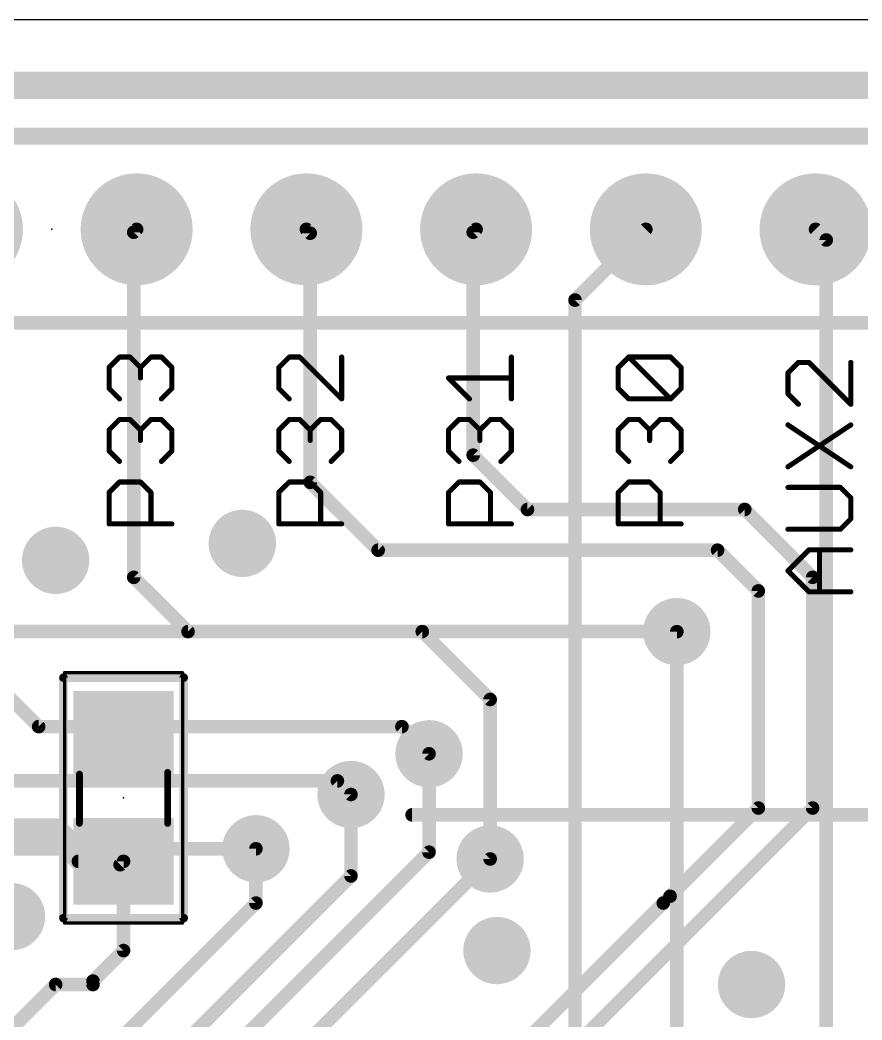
# Model space of a CAD drawing. Extents: x -60 to 60, y 0 to 50.
# Drawn here: x 35.22 to 47.83, y 35.03 to 50 of the extents above; entities that cross this region are included whole.
import ezdxf

# ---------------------------------------------------------------- set-up
doc = ezdxf.new("R2010")
doc.units = 0
for name, color, linetype in [('1', 12, 'CONTINUOUS'), ('16', 132, 'CONTINUOUS'), ('17', 110, 'CONTINUOUS'), ('18', 110, 'CONTINUOUS'), ('20', 53, 'CONTINUOUS'), ('21', 53, 'CONTINUOUS'), ('23', 53, 'CONTINUOUS'), ('39', 12, 'CONTINUOUS'), ('51', 253, 'CONTINUOUS')]:
    doc.layers.add(name, color=color, linetype=linetype)

# ---------------------------------------------------------------- blocks, each defined once
blk = doc.blocks.new('RECT')
blk.add_solid([(-0.5, -0.5), (0.5, -0.5), (-0.5, 0.5), (0.5, 0.5)])
blk = doc.blocks.new('ROUNDP')
at = {"const_width": 0.5}
blk.add_lwpolyline([(0, -0.25, 1), (0, 0.25, 1), (0, -0.25)], format="xyb", dxfattribs=at)
blk = doc.blocks.new('ROUNDV')
at = {"const_width": 0.5}
blk.add_lwpolyline([(0, -0.25, 1), (0, 0.25, 1), (0, -0.25)], format="xyb", dxfattribs=at)

msp = doc.modelspace()

# ---------------------------------------------------------------- linework, layer by layer
at = {"layer": '1'}
for points, const_width in [([(20.01, 48.26), (58.11, 48.26)], 0.254), ([(39.568, 46.808), (39.51, 46.866)], 0.2032), ([(39.568, 43.0784), (39.568, 46.808)], 0.2032), ([(42.0064, 46.8224), (42.05, 46.866)], 0.2032), ([(42.0064, 43.4848), (42.0064, 46.8224)], 0.2032), ([(42.8192, 42.672), (42.0064, 43.4848)], 0.2032), ([(40.584, 42.0624), (39.568, 43.0784)], 0.2032), ([(46.0704, 42.672), (42.8192, 42.672)], 0.2032), ([(47.0864, 41.656), (46.0704, 42.672)], 0.2032), ([(45.664, 42.0624), (40.584, 42.0624)], 0.2032), ([(46.2736, 41.4528), (45.664, 42.0624)], 0.2032), ([(47.0864, 38.2016), (47.0864, 41.656)], 0.2032), ([(46.2736, 38.2016), (46.2736, 41.4528)], 0.2032), ([(45.0544, 40.8432), (31.8464, 40.8432)], 0.2032), ([(41.346, 37.5412), (41.346, 39.0144)], 0.2032), ([(40.1776, 37.1856), (40.1776, 38.4048)], 0.2032), ([(38.04, 29.1552), (47.0864, 38.2016)], 0.2032), ([(44.9528, 36.8808), (46.2736, 38.2016)], 0.2032), ([(33.726, 37.846), (35.758, 37.846)], 0.4064), ([(35.758, 37.846), (36.2508, 37.3532)], 0.4064), ([(36.54, 32.7352), (41.346, 37.5412)], 0.2032), ([(38.7552, 36.7792), (38.7552, 37.592)], 0.2032), ([(36.774, 37.404), (36.0984, 37.404)], 0.2032), ([(36.2508, 37.3532), (36.7232, 37.3532)], 0.254), ([(36.7232, 37.3532), (36.774, 37.404)], 0.2032), ([(36.774, 37.404), (36.774, 36.068)], 0.2032), ([(37.04, 32.2192), (42.2604, 37.4396)], 0.2032), ([(36.04, 33.048), (40.1776, 37.1856)], 0.2032), ([(44.8512, 36.7792), (44.9528, 36.8808)], 0.2032), ([(35.54, 33.564), (38.7552, 36.7792)], 0.2032), ([(37.54, 29.468), (44.8512, 36.7792)], 0.2032), ([(36.774, 36.068), (36.3168, 35.6108)], 0.2032), ([(35.758, 35.56), (35.04, 34.842)], 0.2032), ([(36.3168, 35.56), (35.758, 35.56)], 0.2032), ([(36.3168, 35.6108), (36.3168, 35.56)], 0.2032)]:
    msp.add_lwpolyline(points, dxfattribs=dict(at, const_width=const_width))
for points, const_width in [([(39.5459, 46.9019, 1), (39.4741, 46.8301)], 0.1016), ([(39.6188, 46.808, 1), (39.5172, 46.808)], 0.1016), ([(39.5321, 46.7721, 1), (39.6039, 46.8439)], 0.1016), ([(42.0572, 46.8224, 1), (41.9556, 46.8224)], 0.1016), ([(41.9705, 46.8583, 1), (42.0423, 46.7865)], 0.1016), ([(42.0859, 46.8301, 1), (42.0141, 46.9019)], 0.1016), ([(42.0423, 43.5207, 1), (41.9705, 43.4489)], 0.1016), ([(41.9556, 43.4848, 1), (42.0572, 43.4848)], 0.1016), ([(39.6039, 43.1143, 1), (39.5321, 43.0425)], 0.1016), ([(39.5172, 43.0784, 1), (39.6188, 43.0784)], 0.1016), ([(42.8192, 42.7228, 1), (42.8192, 42.6212)], 0.1016), ([(42.7833, 42.6361, 1), (42.8551, 42.7079)], 0.1016), ([(46.1063, 42.7079, 1), (46.0345, 42.6361)], 0.1016), ([(46.0704, 42.6212, 1), (46.0704, 42.7228)], 0.1016), ([(40.584, 42.1132, 1), (40.584, 42.0116)], 0.1016), ([(40.5481, 42.0265, 1), (40.6199, 42.0983)], 0.1016), ([(45.6999, 42.0983, 1), (45.6281, 42.0265)], 0.1016), ([(45.664, 42.0116, 1), (45.664, 42.1132)], 0.1016), ([(47.1372, 41.656, 1), (47.0356, 41.656)], 0.1016), ([(47.0505, 41.6201, 1), (47.1223, 41.6919)], 0.1016), ([(46.3244, 41.4528, 1), (46.2228, 41.4528)], 0.1016), ([(46.2377, 41.4169, 1), (46.3095, 41.4887)], 0.1016), ([(45.0544, 40.7924, 1), (45.0544, 40.894)], 0.1016), ([(41.3968, 39.0144, 1), (41.2952, 39.0144)], 0.1016), ([(40.2284, 38.4048, 1), (40.1268, 38.4048)], 0.1016), ([(46.2228, 38.2016, 1), (46.3244, 38.2016)], 0.1016), ([(46.3095, 38.1657, 1), (46.2377, 38.2375)], 0.1016), ([(47.0356, 38.2016, 1), (47.1372, 38.2016)], 0.1016), ([(47.1223, 38.1657, 1), (47.0505, 38.2375)], 0.1016), ([(35.8298, 37.9178, 1), (35.6862, 37.7742)], 0.2032), ([(35.758, 37.7444, 1), (35.758, 37.9476)], 0.2032), ([(38.806, 37.592, 1), (38.7044, 37.592)], 0.1016), ([(41.2952, 37.5412, 1), (41.3968, 37.5412)], 0.1016), ([(41.3819, 37.5053, 1), (41.3101, 37.5771)], 0.1016), ([(36.0984, 37.4548, 1), (36.0984, 37.3532)], 0.1016), ([(36.179, 37.2814, 1), (36.3226, 37.425)], 0.2032), ([(36.2508, 37.4167, 1), (36.2508, 37.2897)], 0.127), ([(36.6873, 37.3891, 1), (36.7591, 37.3173)], 0.1016), ([(36.7232, 37.2897, 1), (36.7232, 37.4167)], 0.127), ([(36.8248, 37.404, 1), (36.7232, 37.404)], 0.1016), ([(36.8099, 37.3681, 1), (36.7381, 37.4399)], 0.1016), ([(36.774, 37.3532, 1), (36.774, 37.4548)], 0.1016), ([(42.2963, 37.4037, 1), (42.2245, 37.4755)], 0.1016), ([(40.2135, 37.1497, 1), (40.1417, 37.2215)], 0.1016), ([(40.1268, 37.1856, 1), (40.2284, 37.1856)], 0.1016), ([(44.9887, 36.8449, 1), (44.9169, 36.9167)], 0.1016), ([(38.7044, 36.7792, 1), (38.806, 36.7792)], 0.1016), ([(38.7911, 36.7433, 1), (38.7193, 36.8151)], 0.1016), ([(44.8153, 36.8151, 1), (44.8871, 36.7433)], 0.1016), ([(44.8871, 36.7433, 1), (44.8153, 36.8151)], 0.1016), ([(44.9169, 36.9167, 1), (44.9887, 36.8449)], 0.1016), ([(36.7232, 36.068, 1), (36.8248, 36.068)], 0.1016), ([(36.8099, 36.0321, 1), (36.7381, 36.1039)], 0.1016), ([(35.758, 35.6108, 1), (35.758, 35.5092)], 0.1016), ([(35.7939, 35.5241, 1), (35.7221, 35.5959)], 0.1016), ([(36.3676, 35.6108, 1), (36.266, 35.6108)], 0.1016), ([(36.2809, 35.6467, 1), (36.3527, 35.5749)], 0.1016), ([(36.3168, 35.5092, 1), (36.3168, 35.6108)], 0.1016), ([(36.266, 35.56, 1), (36.3676, 35.56)], 0.1016)]:
    msp.add_lwpolyline(points, format="xyb", dxfattribs=dict(at, const_width=const_width))
at = {"layer": '16'}
for points, const_width in [([(58.618, 49.022), (-50.094, 49.022)], 0.4064), ([(36.9264, 46.8224), (36.97, 46.866)], 0.2032), ([(36.9264, 41.656), (36.9264, 46.8224)], 0.2032), ([(43.5304, 45.8064), (44.59, 46.866)], 0.2032), ([(47.2896, 46.7064), (47.13, 46.866)], 0.2032), ([(47.2896, 17.4752), (47.2896, 46.7064)], 0.2032), ([(43.5304, 25.1968), (43.5304, 45.8064)], 0.2032), ([(37.7392, 40.8432), (36.9264, 41.656)], 0.2032), ([(41.2444, 40.8432), (37.7392, 40.8432)], 0.2032), ([(42.2604, 39.8272), (41.2444, 40.8432)], 0.2032), ([(45.0544, 20.32), (45.0544, 40.8432)], 0.2032), ([(35.504, 39.4208), (34.2848, 40.64)], 0.2032), ([(42.2604, 37.4396), (42.2604, 39.8272)], 0.2032), ([(40.9396, 39.4208), (35.504, 39.4208)], 0.2032), ([(41.346, 39.0144), (40.9396, 39.4208)], 0.2032), ([(39.9744, 38.608), (30.2208, 38.608)], 0.2032), ([(40.1776, 38.4048), (39.9744, 38.608)], 0.2032), ([(38.7552, 37.592), (28.392, 37.592)], 0.2032)]:
    msp.add_lwpolyline(points, dxfattribs=dict(at, const_width=const_width))
at = {"layer": '16', "const_width": 0.1016}
for points in [[(36.9772, 46.8224, 1), (36.8756, 46.8224)], [(36.8905, 46.8583, 1), (36.9623, 46.7865)], [(37.0059, 46.8301, 1), (36.9341, 46.9019)], [(44.6259, 46.8301, 1), (44.5541, 46.9019)], [(47.1659, 46.9019, 1), (47.0941, 46.8301)], [(47.3404, 46.7064, 1), (47.2388, 46.7064)], [(47.2537, 46.6705, 1), (47.3255, 46.7423)], [(43.5812, 45.8064, 1), (43.4796, 45.8064)], [(43.4945, 45.8423, 1), (43.5663, 45.7705)], [(36.9623, 41.6919, 1), (36.8905, 41.6201)], [(36.8756, 41.656, 1), (36.9772, 41.656)], [(37.7392, 40.894, 1), (37.7392, 40.7924)], [(37.7033, 40.8073, 1), (37.7751, 40.8791)], [(41.2803, 40.8791, 1), (41.2085, 40.8073)], [(41.2444, 40.7924, 1), (41.2444, 40.894)], [(45.1052, 40.8432, 1), (45.0036, 40.8432)], [(42.3112, 39.8272, 1), (42.2096, 39.8272)], [(42.2245, 39.7913, 1), (42.2963, 39.8631)], [(35.504, 39.4716, 1), (35.504, 39.37)], [(35.4681, 39.3849, 1), (35.5399, 39.4567)], [(40.9755, 39.4567, 1), (40.9037, 39.3849)], [(40.9396, 39.37, 1), (40.9396, 39.4716)], [(41.3101, 38.9785, 1), (41.3819, 39.0503)], [(40.0103, 38.6439, 1), (39.9385, 38.5721)], [(39.9744, 38.5572, 1), (39.9744, 38.6588)], [(40.1417, 38.3689, 1), (40.2135, 38.4407)], [(38.7552, 37.5412, 1), (38.7552, 37.6428)], [(42.2096, 37.4396, 1), (42.3112, 37.4396)]]:
    msp.add_lwpolyline(points, format="xyb", dxfattribs=at)
at = {"layer": '20'}
msp.add_line((57, 50), (-57, 50), dxfattribs=at)
at = {"layer": '21'}
for points, const_width in [([(20.518, 48.26), (51.252, 48.26)], 0.2032), ([(51.252, 45.466), (20.518, 45.466)], 0.2032), ([(36.5573, 44.7974), (36.7141, 44.9542)], 0.0762), ([(36.7141, 44.9542), (36.8708, 44.9542)], 0.0762), ([(36.8708, 44.9542), (37.0276, 44.7974)], 0.0762), ([(37.0276, 44.7974), (37.1844, 44.9542)], 0.0762), ([(37.1844, 44.9542), (37.3411, 44.9542)], 0.0762), ([(37.3411, 44.9542), (37.4979, 44.7974)], 0.0762), ([(39.2541, 44.9542), (39.0973, 44.7974)], 0.0762), ([(39.4108, 44.9542), (39.2541, 44.9542)], 0.0762), ([(40.0379, 44.3271), (39.4108, 44.9542)], 0.0762), ([(40.0379, 44.9542), (40.0379, 44.3271)], 0.0762), ([(42.5779, 44.3271), (42.5779, 44.9542)], 0.0762), ([(44.1773, 44.7974), (44.3341, 44.9542)], 0.0762), ([(44.3341, 44.9542), (44.9611, 44.9542)], 0.0762), ([(44.9611, 44.3271), (44.3341, 44.9542)], 0.0762), ([(44.9611, 44.9542), (45.1179, 44.7974)], 0.0762), ([(36.5573, 44.4839), (36.5573, 44.7974)], 0.0762), ([(37.0276, 44.7974), (37.0276, 44.6407)], 0.0762), ([(37.4979, 44.7974), (37.4979, 44.4839)], 0.0762), ([(39.0973, 44.7974), (39.0973, 44.4839)], 0.0762), ([(44.1773, 44.4839), (44.1773, 44.7974)], 0.0762), ([(45.1179, 44.7974), (45.1179, 44.4839)], 0.0762), ([(46.8741, 44.8737), (46.7173, 44.717)], 0.0762), ([(47.0308, 44.8737), (46.8741, 44.8737)], 0.0762), ([(47.6579, 44.2467), (47.0308, 44.8737)], 0.0762), ([(47.6579, 44.8737), (47.6579, 44.2467)], 0.0762), ([(41.9508, 44.3271), (41.6373, 44.6407)], 0.0762), ([(41.6373, 44.6407), (42.5779, 44.6407)], 0.0762), ([(46.7173, 44.717), (46.7173, 44.4034)], 0.0762), ([(36.7141, 44.3271), (36.5573, 44.4839)], 0.0762), ([(37.4979, 44.4839), (37.3411, 44.3271)], 0.0762), ([(39.0973, 44.4839), (39.2541, 44.3271)], 0.0762), ([(44.3341, 44.3271), (44.1773, 44.4839)], 0.0762), ([(45.1179, 44.4839), (44.9611, 44.3271)], 0.0762), ([(44.9611, 44.3271), (44.3341, 44.3271)], 0.0762), ([(46.7173, 44.4034), (46.8741, 44.2467)], 0.0762), ([(36.5573, 43.8619), (36.7141, 44.0187)], 0.0762), ([(36.7141, 44.0187), (36.8708, 44.0187)], 0.0762), ([(36.8708, 44.0187), (37.0276, 43.8619)], 0.0762), ([(37.0276, 43.8619), (37.1844, 44.0187)], 0.0762), ([(37.1844, 44.0187), (37.3411, 44.0187)], 0.0762), ([(37.3411, 44.0187), (37.4979, 43.8619)], 0.0762), ([(39.0973, 43.8619), (39.2541, 44.0187)], 0.0762), ([(39.2541, 44.0187), (39.4108, 44.0187)], 0.0762), ([(39.4108, 44.0187), (39.5676, 43.8619)], 0.0762), ([(39.5676, 43.8619), (39.7244, 44.0187)], 0.0762), ([(39.7244, 44.0187), (39.8811, 44.0187)], 0.0762), ([(39.8811, 44.0187), (40.0379, 43.8619)], 0.0762), ([(41.6373, 43.8619), (41.7941, 44.0187)], 0.0762), ([(41.7941, 44.0187), (41.9508, 44.0187)], 0.0762), ([(41.9508, 44.0187), (42.1076, 43.8619)], 0.0762), ([(42.1076, 43.8619), (42.2644, 44.0187)], 0.0762), ([(42.2644, 44.0187), (42.4211, 44.0187)], 0.0762), ([(42.4211, 44.0187), (42.5779, 43.8619)], 0.0762), ([(44.1773, 43.8619), (44.3341, 44.0187)], 0.0762), ([(44.3341, 44.0187), (44.4908, 44.0187)], 0.0762), ([(44.4908, 44.0187), (44.6476, 43.8619)], 0.0762), ([(44.6476, 43.8619), (44.8044, 44.0187)], 0.0762), ([(44.8044, 44.0187), (44.9611, 44.0187)], 0.0762), ([(44.9611, 44.0187), (45.1179, 43.8619)], 0.0762), ([(36.5573, 43.5484), (36.5573, 43.8619)], 0.0762), ([(37.0276, 43.8619), (37.0276, 43.7052)], 0.0762), ([(37.4979, 43.8619), (37.4979, 43.5484)], 0.0762), ([(39.0973, 43.5484), (39.0973, 43.8619)], 0.0762), ([(39.5676, 43.8619), (39.5676, 43.7052)], 0.0762), ([(40.0379, 43.8619), (40.0379, 43.5484)], 0.0762), ([(41.6373, 43.5484), (41.6373, 43.8619)], 0.0762), ([(42.1076, 43.8619), (42.1076, 43.7052)], 0.0762), ([(42.5779, 43.8619), (42.5779, 43.5484)], 0.0762), ([(44.1773, 43.5484), (44.1773, 43.8619)], 0.0762), ([(44.6476, 43.8619), (44.6476, 43.7052)], 0.0762), ([(45.1179, 43.8619), (45.1179, 43.5484)], 0.0762), ([(46.7173, 43.3111), (47.6579, 43.9382)], 0.0762), ([(46.7173, 43.9382), (47.6579, 43.3111)], 0.0762), ([(36.7141, 43.3916), (36.5573, 43.5484)], 0.0762), ([(37.4979, 43.5484), (37.3411, 43.3916)], 0.0762), ([(39.2541, 43.3916), (39.0973, 43.5484)], 0.0762), ([(40.0379, 43.5484), (39.8811, 43.3916)], 0.0762), ([(41.7941, 43.3916), (41.6373, 43.5484)], 0.0762), ([(42.5779, 43.5484), (42.4211, 43.3916)], 0.0762), ([(44.3341, 43.3916), (44.1773, 43.5484)], 0.0762), ([(45.1179, 43.5484), (44.9611, 43.3916)], 0.0762), ([(36.5573, 42.9264), (36.7141, 43.0832)], 0.0762), ([(36.7141, 43.0832), (37.0276, 43.0832)], 0.0762), ([(37.0276, 43.0832), (37.1844, 42.9264)], 0.0762), ([(39.0973, 42.9264), (39.2541, 43.0832)], 0.0762), ([(39.2541, 43.0832), (39.5676, 43.0832)], 0.0762), ([(39.5676, 43.0832), (39.7244, 42.9264)], 0.0762), ([(41.6373, 42.9264), (41.7941, 43.0832)], 0.0762), ([(41.7941, 43.0832), (42.1076, 43.0832)], 0.0762), ([(42.1076, 43.0832), (42.2644, 42.9264)], 0.0762), ([(44.1773, 42.9264), (44.3341, 43.0832)], 0.0762), ([(44.3341, 43.0832), (44.6476, 43.0832)], 0.0762), ([(44.6476, 43.0832), (44.8044, 42.9264)], 0.0762), ([(47.5011, 43.0027), (46.7173, 43.0027)], 0.0762), ([(47.6579, 42.8459), (47.5011, 43.0027)], 0.0762), ([(36.5573, 42.4561), (36.5573, 42.9264)], 0.0762), ([(37.1844, 42.9264), (37.1844, 42.4561)], 0.0762), ([(39.0973, 42.4561), (39.0973, 42.9264)], 0.0762), ([(39.7244, 42.9264), (39.7244, 42.4561)], 0.0762), ([(41.6373, 42.4561), (41.6373, 42.9264)], 0.0762), ([(42.2644, 42.9264), (42.2644, 42.4561)], 0.0762), ([(44.1773, 42.4561), (44.1773, 42.9264)], 0.0762), ([(44.8044, 42.9264), (44.8044, 42.4561)], 0.0762), ([(47.6579, 42.5324), (47.6579, 42.8459)], 0.0762), ([(47.5011, 42.3756), (47.6579, 42.5324)], 0.0762), ([(37.4979, 42.4561), (36.5573, 42.4561)], 0.0762), ([(40.0379, 42.4561), (39.0973, 42.4561)], 0.0762), ([(42.5779, 42.4561), (41.6373, 42.4561)], 0.0762), ([(45.1179, 42.4561), (44.1773, 42.4561)], 0.0762), ([(46.7173, 42.3756), (47.5011, 42.3756)], 0.0762), ([(46.7173, 41.7536), (47.0308, 42.0672)], 0.0762), ([(47.0308, 42.0672), (47.6579, 42.0672)], 0.0762), ([(47.1876, 41.4401), (47.1876, 42.0672)], 0.0762), ([(47.0308, 41.4401), (46.7173, 41.7536)], 0.0762), ([(47.6579, 41.4401), (47.0308, 41.4401)], 0.0762), ([(35.874, 36.554), (35.874, 40.154)], 0.127), ([(35.874, 40.154), (37.674, 40.154)], 0.127), ([(37.674, 40.154), (37.674, 36.554)], 0.127), ([(49.502, 38.1), (41.092, 38.1)], 0.2032), ([(37.674, 36.554), (35.874, 36.554)], 0.127)]:
    msp.add_lwpolyline(points, dxfattribs=dict(at, const_width=const_width))
for points, const_width in [([(36.7141, 44.9733, 1), (36.7141, 44.9352)], 0.0381), ([(36.7275, 44.9407, 1), (36.7006, 44.9677)], 0.0381), ([(36.8843, 44.9677, 1), (36.8574, 44.9407)], 0.0381), ([(36.8708, 44.9352, 1), (36.8708, 44.9733)], 0.0381), ([(37.1844, 44.9733, 1), (37.1844, 44.9352)], 0.0381), ([(37.1978, 44.9407, 1), (37.1709, 44.9677)], 0.0381), ([(37.3546, 44.9677, 1), (37.3277, 44.9407)], 0.0381), ([(37.3411, 44.9352, 1), (37.3411, 44.9733)], 0.0381), ([(39.2541, 44.9733, 1), (39.2541, 44.9352)], 0.0381), ([(39.2675, 44.9407, 1), (39.2406, 44.9677)], 0.0381), ([(39.4243, 44.9677, 1), (39.3974, 44.9407)], 0.0381), ([(39.4108, 44.9352, 1), (39.4108, 44.9733)], 0.0381), ([(40.057, 44.9542, 1), (40.0189, 44.9542)], 0.0381), ([(42.5969, 44.9542, 1), (42.5588, 44.9542)], 0.0381), ([(44.3475, 44.9677, 1), (44.3206, 44.9407)], 0.0381), ([(44.3341, 44.9733, 1), (44.3341, 44.9352)], 0.0381), ([(44.3475, 44.9407, 1), (44.3206, 44.9677)], 0.0381), ([(44.9746, 44.9677, 1), (44.9477, 44.9407)], 0.0381), ([(44.9611, 44.9352, 1), (44.9611, 44.9733)], 0.0381), ([(36.5763, 44.7974, 1), (36.5382, 44.7974)], 0.0381), ([(36.5438, 44.8109, 1), (36.5708, 44.784)], 0.0381), ([(37.0466, 44.7974, 1), (37.0085, 44.7974)], 0.0381), ([(37.0141, 44.8109, 1), (37.0411, 44.784)], 0.0381), ([(37.0141, 44.784, 1), (37.0411, 44.8109)], 0.0381), ([(37.517, 44.7974, 1), (37.4789, 44.7974)], 0.0381), ([(37.4844, 44.784, 1), (37.5114, 44.8109)], 0.0381), ([(39.1163, 44.7974, 1), (39.0782, 44.7974)], 0.0381), ([(39.0838, 44.8109, 1), (39.1108, 44.784)], 0.0381), ([(44.1963, 44.7974, 1), (44.1582, 44.7974)], 0.0381), ([(44.1638, 44.8109, 1), (44.1908, 44.784)], 0.0381), ([(45.1369, 44.7974, 1), (45.0988, 44.7974)], 0.0381), ([(45.1044, 44.784, 1), (45.1314, 44.8109)], 0.0381), ([(46.8741, 44.8928, 1), (46.8741, 44.8547)], 0.0381), ([(46.8875, 44.8603, 1), (46.8606, 44.8872)], 0.0381), ([(47.0443, 44.8872, 1), (47.0174, 44.8603)], 0.0381), ([(47.0308, 44.8547, 1), (47.0308, 44.8928)], 0.0381), ([(47.677, 44.8737, 1), (47.6389, 44.8737)], 0.0381), ([(37.0085, 44.6407, 1), (37.0466, 44.6407)], 0.0381), ([(41.6508, 44.6541, 1), (41.6238, 44.6272)], 0.0381), ([(41.6373, 44.6597, 1), (41.6373, 44.6216)], 0.0381), ([(42.5779, 44.6216, 1), (42.5779, 44.6597)], 0.0381), ([(46.7363, 44.717, 1), (46.6982, 44.717)], 0.0381), ([(46.7038, 44.7304, 1), (46.7308, 44.7035)], 0.0381), ([(36.5708, 44.4974, 1), (36.5438, 44.4704)], 0.0381), ([(36.5382, 44.4839, 1), (36.5763, 44.4839)], 0.0381), ([(37.4789, 44.4839, 1), (37.517, 44.4839)], 0.0381), ([(37.5114, 44.4704, 1), (37.4844, 44.4974)], 0.0381), ([(39.1108, 44.4974, 1), (39.0838, 44.4704)], 0.0381), ([(39.0782, 44.4839, 1), (39.1163, 44.4839)], 0.0381), ([(44.1908, 44.4974, 1), (44.1638, 44.4704)], 0.0381), ([(44.1582, 44.4839, 1), (44.1963, 44.4839)], 0.0381), ([(45.0988, 44.4839, 1), (45.1369, 44.4839)], 0.0381), ([(45.1314, 44.4704, 1), (45.1044, 44.4974)], 0.0381), ([(36.7006, 44.3137, 1), (36.7275, 44.3406)], 0.0381), ([(37.3277, 44.3406, 1), (37.3546, 44.3137)], 0.0381), ([(39.2406, 44.3137, 1), (39.2675, 44.3406)], 0.0381), ([(40.0189, 44.3271, 1), (40.057, 44.3271)], 0.0381), ([(40.0244, 44.3137, 1), (40.0514, 44.3406)], 0.0381), ([(41.9374, 44.3137, 1), (41.9643, 44.3406)], 0.0381), ([(42.5588, 44.3271, 1), (42.5969, 44.3271)], 0.0381), ([(44.3341, 44.3462, 1), (44.3341, 44.3081)], 0.0381), ([(44.3206, 44.3137, 1), (44.3475, 44.3406)], 0.0381), ([(44.9477, 44.3406, 1), (44.9746, 44.3137)], 0.0381), ([(44.9477, 44.3137, 1), (44.9746, 44.3406)], 0.0381), ([(44.9611, 44.3081, 1), (44.9611, 44.3462)], 0.0381), ([(46.6982, 44.4034, 1), (46.7363, 44.4034)], 0.0381), ([(46.7308, 44.4169, 1), (46.7038, 44.39)], 0.0381), ([(46.8606, 44.2332, 1), (46.8875, 44.2601)], 0.0381), ([(47.6389, 44.2467, 1), (47.677, 44.2467)], 0.0381), ([(47.6444, 44.2332, 1), (47.6714, 44.2601)], 0.0381), ([(36.7141, 44.0377, 1), (36.7141, 43.9996)], 0.0381), ([(36.7275, 44.0052, 1), (36.7006, 44.0322)], 0.0381), ([(36.8843, 44.0322, 1), (36.8574, 44.0052)], 0.0381), ([(36.8708, 43.9996, 1), (36.8708, 44.0377)], 0.0381), ([(37.1844, 44.0377, 1), (37.1844, 43.9996)], 0.0381), ([(37.1978, 44.0052, 1), (37.1709, 44.0322)], 0.0381), ([(37.3546, 44.0322, 1), (37.3277, 44.0052)], 0.0381), ([(37.3411, 43.9996, 1), (37.3411, 44.0377)], 0.0381), ([(39.2541, 44.0377, 1), (39.2541, 43.9996)], 0.0381), ([(39.2675, 44.0052, 1), (39.2406, 44.0322)], 0.0381), ([(39.4243, 44.0322, 1), (39.3974, 44.0052)], 0.0381), ([(39.4108, 43.9996, 1), (39.4108, 44.0377)], 0.0381), ([(39.7244, 44.0377, 1), (39.7244, 43.9996)], 0.0381), ([(39.7378, 44.0052, 1), (39.7109, 44.0322)], 0.0381), ([(39.8946, 44.0322, 1), (39.8677, 44.0052)], 0.0381), ([(39.8811, 43.9996, 1), (39.8811, 44.0377)], 0.0381), ([(41.7941, 44.0377, 1), (41.7941, 43.9996)], 0.0381), ([(41.8075, 44.0052, 1), (41.7806, 44.0322)], 0.0381), ([(41.9643, 44.0322, 1), (41.9374, 44.0052)], 0.0381), ([(41.9508, 43.9996, 1), (41.9508, 44.0377)], 0.0381), ([(42.2644, 44.0377, 1), (42.2644, 43.9996)], 0.0381), ([(42.2778, 44.0052, 1), (42.2509, 44.0322)], 0.0381), ([(42.4346, 44.0322, 1), (42.4077, 44.0052)], 0.0381), ([(42.4211, 43.9996, 1), (42.4211, 44.0377)], 0.0381), ([(44.3341, 44.0377, 1), (44.3341, 43.9996)], 0.0381), ([(44.3475, 44.0052, 1), (44.3206, 44.0322)], 0.0381), ([(44.5043, 44.0322, 1), (44.4774, 44.0052)], 0.0381), ([(44.4908, 43.9996, 1), (44.4908, 44.0377)], 0.0381), ([(44.8044, 44.0377, 1), (44.8044, 43.9996)], 0.0381), ([(44.8178, 44.0052, 1), (44.7909, 44.0322)], 0.0381), ([(44.9746, 44.0322, 1), (44.9477, 44.0052)], 0.0381), ([(44.9611, 43.9996, 1), (44.9611, 44.0377)], 0.0381), ([(36.5763, 43.8619, 1), (36.5382, 43.8619)], 0.0381), ([(36.5438, 43.8754, 1), (36.5708, 43.8484)], 0.0381), ([(37.0466, 43.8619, 1), (37.0085, 43.8619)], 0.0381), ([(37.0141, 43.8754, 1), (37.0411, 43.8484)], 0.0381), ([(37.0141, 43.8484, 1), (37.0411, 43.8754)], 0.0381), ([(37.517, 43.8619, 1), (37.4789, 43.8619)], 0.0381), ([(37.4844, 43.8484, 1), (37.5114, 43.8754)], 0.0381), ([(39.1163, 43.8619, 1), (39.0782, 43.8619)], 0.0381), ([(39.0838, 43.8754, 1), (39.1108, 43.8484)], 0.0381), ([(39.5866, 43.8619, 1), (39.5485, 43.8619)], 0.0381), ([(39.5541, 43.8754, 1), (39.5811, 43.8484)], 0.0381), ([(39.5541, 43.8484, 1), (39.5811, 43.8754)], 0.0381), ([(40.057, 43.8619, 1), (40.0189, 43.8619)], 0.0381), ([(40.0244, 43.8484, 1), (40.0514, 43.8754)], 0.0381), ([(41.6563, 43.8619, 1), (41.6182, 43.8619)], 0.0381), ([(41.6238, 43.8754, 1), (41.6508, 43.8484)], 0.0381), ([(42.1267, 43.8619, 1), (42.0886, 43.8619)], 0.0381), ([(42.0941, 43.8754, 1), (42.1211, 43.8484)], 0.0381), ([(42.0941, 43.8484, 1), (42.1211, 43.8754)], 0.0381), ([(42.5969, 43.8619, 1), (42.5588, 43.8619)], 0.0381), ([(42.5644, 43.8484, 1), (42.5914, 43.8754)], 0.0381), ([(44.1963, 43.8619, 1), (44.1582, 43.8619)], 0.0381), ([(44.1638, 43.8754, 1), (44.1908, 43.8484)], 0.0381), ([(44.6667, 43.8619, 1), (44.6286, 43.8619)], 0.0381), ([(44.6341, 43.8754, 1), (44.6611, 43.8484)], 0.0381), ([(44.6341, 43.8484, 1), (44.6611, 43.8754)], 0.0381), ([(45.1369, 43.8619, 1), (45.0988, 43.8619)], 0.0381), ([(45.1044, 43.8484, 1), (45.1314, 43.8754)], 0.0381), ([(46.7279, 43.9541, 1), (46.7067, 43.9224)], 0.0381), ([(47.6685, 43.9224, 1), (47.6473, 43.9541)], 0.0381), ([(37.0085, 43.7052, 1), (37.0466, 43.7052)], 0.0381), ([(39.5485, 43.7052, 1), (39.5866, 43.7052)], 0.0381), ([(42.0886, 43.7052, 1), (42.1267, 43.7052)], 0.0381), ([(44.6286, 43.7052, 1), (44.6667, 43.7052)], 0.0381), ([(36.5708, 43.5619, 1), (36.5438, 43.5349)], 0.0381), ([(36.5382, 43.5484, 1), (36.5763, 43.5484)], 0.0381), ([(37.4789, 43.5484, 1), (37.517, 43.5484)], 0.0381), ([(37.5114, 43.5349, 1), (37.4844, 43.5619)], 0.0381), ([(39.1108, 43.5619, 1), (39.0838, 43.5349)], 0.0381), ([(39.0782, 43.5484, 1), (39.1163, 43.5484)], 0.0381), ([(40.0189, 43.5484, 1), (40.057, 43.5484)], 0.0381), ([(40.0514, 43.5349, 1), (40.0244, 43.5619)], 0.0381), ([(41.6508, 43.5619, 1), (41.6238, 43.5349)], 0.0381), ([(41.6182, 43.5484, 1), (41.6563, 43.5484)], 0.0381), ([(42.5588, 43.5484, 1), (42.5969, 43.5484)], 0.0381), ([(42.5914, 43.5349, 1), (42.5644, 43.5619)], 0.0381), ([(44.1908, 43.5619, 1), (44.1638, 43.5349)], 0.0381), ([(44.1582, 43.5484, 1), (44.1963, 43.5484)], 0.0381), ([(45.0988, 43.5484, 1), (45.1369, 43.5484)], 0.0381), ([(45.1314, 43.5349, 1), (45.1044, 43.5619)], 0.0381), ([(36.7006, 43.3781, 1), (36.7275, 43.4051)], 0.0381), ([(37.3277, 43.4051, 1), (37.3546, 43.3781)], 0.0381), ([(39.2406, 43.3781, 1), (39.2675, 43.4051)], 0.0381), ([(39.8677, 43.4051, 1), (39.8946, 43.3781)], 0.0381), ([(41.7806, 43.3781, 1), (41.8075, 43.4051)], 0.0381), ([(42.4077, 43.4051, 1), (42.4346, 43.3781)], 0.0381), ([(44.3206, 43.3781, 1), (44.3475, 43.4051)], 0.0381), ([(44.9477, 43.4051, 1), (44.9746, 43.3781)], 0.0381), ([(46.7067, 43.327, 1), (46.7279, 43.2953)], 0.0381), ([(47.6473, 43.2953, 1), (47.6685, 43.327)], 0.0381), ([(36.7141, 43.1022, 1), (36.7141, 43.0641)], 0.0381), ([(36.7275, 43.0697, 1), (36.7006, 43.0966)], 0.0381), ([(37.0411, 43.0966, 1), (37.0141, 43.0697)], 0.0381), ([(37.0276, 43.0641, 1), (37.0276, 43.1022)], 0.0381), ([(39.2541, 43.1022, 1), (39.2541, 43.0641)], 0.0381), ([(39.2675, 43.0697, 1), (39.2406, 43.0966)], 0.0381), ([(39.5811, 43.0966, 1), (39.5541, 43.0697)], 0.0381), ([(39.5676, 43.0641, 1), (39.5676, 43.1022)], 0.0381), ([(41.7941, 43.1022, 1), (41.7941, 43.0641)], 0.0381), ([(41.8075, 43.0697, 1), (41.7806, 43.0966)], 0.0381), ([(42.1211, 43.0966, 1), (42.0941, 43.0697)], 0.0381), ([(42.1076, 43.0641, 1), (42.1076, 43.1022)], 0.0381), ([(44.3341, 43.1022, 1), (44.3341, 43.0641)], 0.0381), ([(44.3475, 43.0697, 1), (44.3206, 43.0966)], 0.0381), ([(44.6611, 43.0966, 1), (44.6341, 43.0697)], 0.0381), ([(44.6476, 43.0641, 1), (44.6476, 43.1022)], 0.0381), ([(46.7173, 43.0217, 1), (46.7173, 42.9836)], 0.0381), ([(47.5146, 43.0162, 1), (47.4877, 42.9892)], 0.0381), ([(47.5011, 42.9836, 1), (47.5011, 43.0217)], 0.0381), ([(36.5763, 42.9264, 1), (36.5382, 42.9264)], 0.0381), ([(36.5438, 42.9399, 1), (36.5708, 42.9129)], 0.0381), ([(37.2034, 42.9264, 1), (37.1653, 42.9264)], 0.0381), ([(37.1709, 42.9129, 1), (37.1978, 42.9399)], 0.0381), ([(39.1163, 42.9264, 1), (39.0782, 42.9264)], 0.0381), ([(39.0838, 42.9399, 1), (39.1108, 42.9129)], 0.0381), ([(39.7434, 42.9264, 1), (39.7053, 42.9264)], 0.0381), ([(39.7109, 42.9129, 1), (39.7378, 42.9399)], 0.0381), ([(41.6563, 42.9264, 1), (41.6182, 42.9264)], 0.0381), ([(41.6238, 42.9399, 1), (41.6508, 42.9129)], 0.0381), ([(42.2834, 42.9264, 1), (42.2453, 42.9264)], 0.0381), ([(42.2509, 42.9129, 1), (42.2778, 42.9399)], 0.0381), ([(44.1963, 42.9264, 1), (44.1582, 42.9264)], 0.0381), ([(44.1638, 42.9399, 1), (44.1908, 42.9129)], 0.0381), ([(44.8234, 42.9264, 1), (44.7853, 42.9264)], 0.0381), ([(44.7909, 42.9129, 1), (44.8178, 42.9399)], 0.0381), ([(47.677, 42.8459, 1), (47.6389, 42.8459)], 0.0381), ([(47.6444, 42.8324, 1), (47.6714, 42.8594)], 0.0381), ([(47.6389, 42.5324, 1), (47.677, 42.5324)], 0.0381), ([(47.6714, 42.5189, 1), (47.6444, 42.5459)], 0.0381), ([(36.5573, 42.4751, 1), (36.5573, 42.437)], 0.0381), ([(36.5382, 42.4561, 1), (36.5763, 42.4561)], 0.0381), ([(37.1653, 42.4561, 1), (37.2034, 42.4561)], 0.0381), ([(37.4979, 42.437, 1), (37.4979, 42.4751)], 0.0381), ([(39.0973, 42.4751, 1), (39.0973, 42.437)], 0.0381), ([(39.0782, 42.4561, 1), (39.1163, 42.4561)], 0.0381), ([(39.7053, 42.4561, 1), (39.7434, 42.4561)], 0.0381), ([(40.0379, 42.437, 1), (40.0379, 42.4751)], 0.0381), ([(41.6373, 42.4751, 1), (41.6373, 42.437)], 0.0381), ([(41.6182, 42.4561, 1), (41.6563, 42.4561)], 0.0381), ([(42.2453, 42.4561, 1), (42.2834, 42.4561)], 0.0381), ([(42.5779, 42.437, 1), (42.5779, 42.4751)], 0.0381), ([(44.1773, 42.4751, 1), (44.1773, 42.437)], 0.0381), ([(44.1582, 42.4561, 1), (44.1963, 42.4561)], 0.0381), ([(44.7853, 42.4561, 1), (44.8234, 42.4561)], 0.0381), ([(45.1179, 42.437, 1), (45.1179, 42.4751)], 0.0381), ([(46.7173, 42.3947, 1), (46.7173, 42.3566)], 0.0381), ([(47.4877, 42.3891, 1), (47.5146, 42.3621)], 0.0381), ([(47.5011, 42.3566, 1), (47.5011, 42.3947)], 0.0381), ([(47.0308, 42.0862, 1), (47.0308, 42.0481)], 0.0381), ([(47.0443, 42.0537, 1), (47.0174, 42.0806)], 0.0381), ([(47.2067, 42.0672, 1), (47.1686, 42.0672)], 0.0381), ([(47.6579, 42.0481, 1), (47.6579, 42.0862)], 0.0381), ([(46.7308, 41.7671, 1), (46.7038, 41.7402)], 0.0381), ([(46.7038, 41.7671, 1), (46.7308, 41.7402)], 0.0381), ([(47.0308, 41.4592, 1), (47.0308, 41.4211)], 0.0381), ([(47.0174, 41.4266, 1), (47.0443, 41.4536)], 0.0381), ([(47.6579, 41.4211, 1), (47.6579, 41.4592)], 0.0381), ([(47.1686, 41.4401, 1), (47.2067, 41.4401)], 0.0381), ([(35.9058, 40.154, 1), (35.8422, 40.154)], 0.0635), ([(35.874, 40.1858, 1), (35.874, 40.1223)], 0.0635), ([(37.7058, 40.154, 1), (37.6422, 40.154)], 0.0635), ([(37.674, 40.1223, 1), (37.674, 40.1858)], 0.0635), ([(41.092, 38.1508, 1), (41.092, 38.0492)], 0.1016), ([(35.8422, 36.554, 1), (35.9058, 36.554)], 0.0635), ([(35.874, 36.5858, 1), (35.874, 36.5222)], 0.0635), ([(37.6422, 36.554, 1), (37.7058, 36.554)], 0.0635), ([(37.674, 36.5222, 1), (37.674, 36.5858)], 0.0635)]:
    msp.add_lwpolyline(points, format="xyb", dxfattribs=dict(at, const_width=const_width))
at = {"layer": '23'}
for p in [(35.7, 46.866), (36.774, 38.354)]:
    msp.add_point(p, dxfattribs=at)
at = {"layer": '39', "const_width": 0.0508}
for points in [[(35.891, 36.481), (35.891, 40.227)], [(35.891, 40.227), (37.657, 40.227)], [(37.657, 40.227), (37.657, 36.481)], [(37.657, 36.481), (35.891, 36.481)]]:
    msp.add_lwpolyline(points, dxfattribs=at)
at = {"layer": '39', "const_width": 0.0254}
for points in [[(35.9037, 40.227, 1), (35.8783, 40.227)], [(35.891, 40.2397, 1), (35.891, 40.2143)], [(37.6697, 40.227, 1), (37.6443, 40.227)], [(37.657, 40.2143, 1), (37.657, 40.2397)], [(35.891, 36.4937, 1), (35.891, 36.4683)], [(35.8783, 36.481, 1), (35.9037, 36.481)], [(37.6443, 36.481, 1), (37.6697, 36.481)], [(37.657, 36.4683, 1), (37.657, 36.4937)]]:
    msp.add_lwpolyline(points, format="xyb", dxfattribs=at)
at = {"layer": '51', "const_width": 0.1016}
for points in [[(37.434, 38.735), (37.434, 37.973)], [(36.114, 38.71), (36.114, 37.973)]]:
    msp.add_lwpolyline(points, dxfattribs=at)
at = {"layer": '51', "const_width": 0.0508}
for points in [[(37.4594, 38.735, 1), (37.4086, 38.735)], [(36.1394, 38.71, 1), (36.0886, 38.71)], [(36.0886, 37.973, 1), (36.1394, 37.973)], [(37.4086, 37.973, 1), (37.4594, 37.973)]]:
    msp.add_lwpolyline(points, format="xyb", dxfattribs=at)

# ---------------------------------------------------------------- block references
at = {"layer": '1', "xscale": 1.3, "yscale": 1.5, "rotation": 270}
for p in [(36.774, 39.304), (36.774, 37.404)]:
    msp.add_blockref('RECT', p, dxfattribs=at)
at = {"layer": '17', "xscale": 1.6764, "yscale": 1.6764, "rotation": 270}
for p in [(34.43, 46.866), (34.43, 46.866), (36.97, 46.866), (36.97, 46.866), (39.51, 46.866), (39.51, 46.866), (42.05, 46.866), (42.05, 46.866), (44.59, 46.866), (44.59, 46.866), (47.13, 46.866), (47.13, 46.866)]:
    msp.add_blockref('ROUNDP', p, dxfattribs=at)
at = {"layer": '18', "xscale": 1.008, "yscale": 1.008}
for p in [(38.552, 42.164), (38.552, 42.164), (35.758, 41.91), (35.758, 41.91), (45.0544, 40.8432), (45.0544, 40.8432), (41.346, 39.0144), (41.346, 39.0144), (40.1776, 38.4048), (40.1776, 38.4048), (38.7552, 37.592), (38.7552, 37.592), (42.2604, 37.4396), (42.2604, 37.4396), (35.0976, 36.576), (35.0976, 36.576), (42.362, 36.068), (42.362, 36.068), (46.172, 35.56), (46.172, 35.56)]:
    msp.add_blockref('ROUNDV', p, dxfattribs=at)
at = {"layer": '51'}
for p, xscale, yscale, rotation in [((36.97, 46.866), 0.508, 0.508, 180), ((39.51, 46.866), 0.508, 0.508, 180), ((42.05, 46.866), 0.508, 0.508, 180), ((44.59, 46.866), 0.508, 0.508, 180), ((47.13, 46.866), 0.508, 0.508, 180), ((36.7752, 39.0712), 0.7501, 1.4501, 270), ((36.7752, 37.6234), 0.7501, 1.4501, 270)]:
    msp.add_blockref('RECT', p, dxfattribs=dict(at, xscale=xscale, yscale=yscale, rotation=rotation))

doc.saveas('drawing.dxf')
